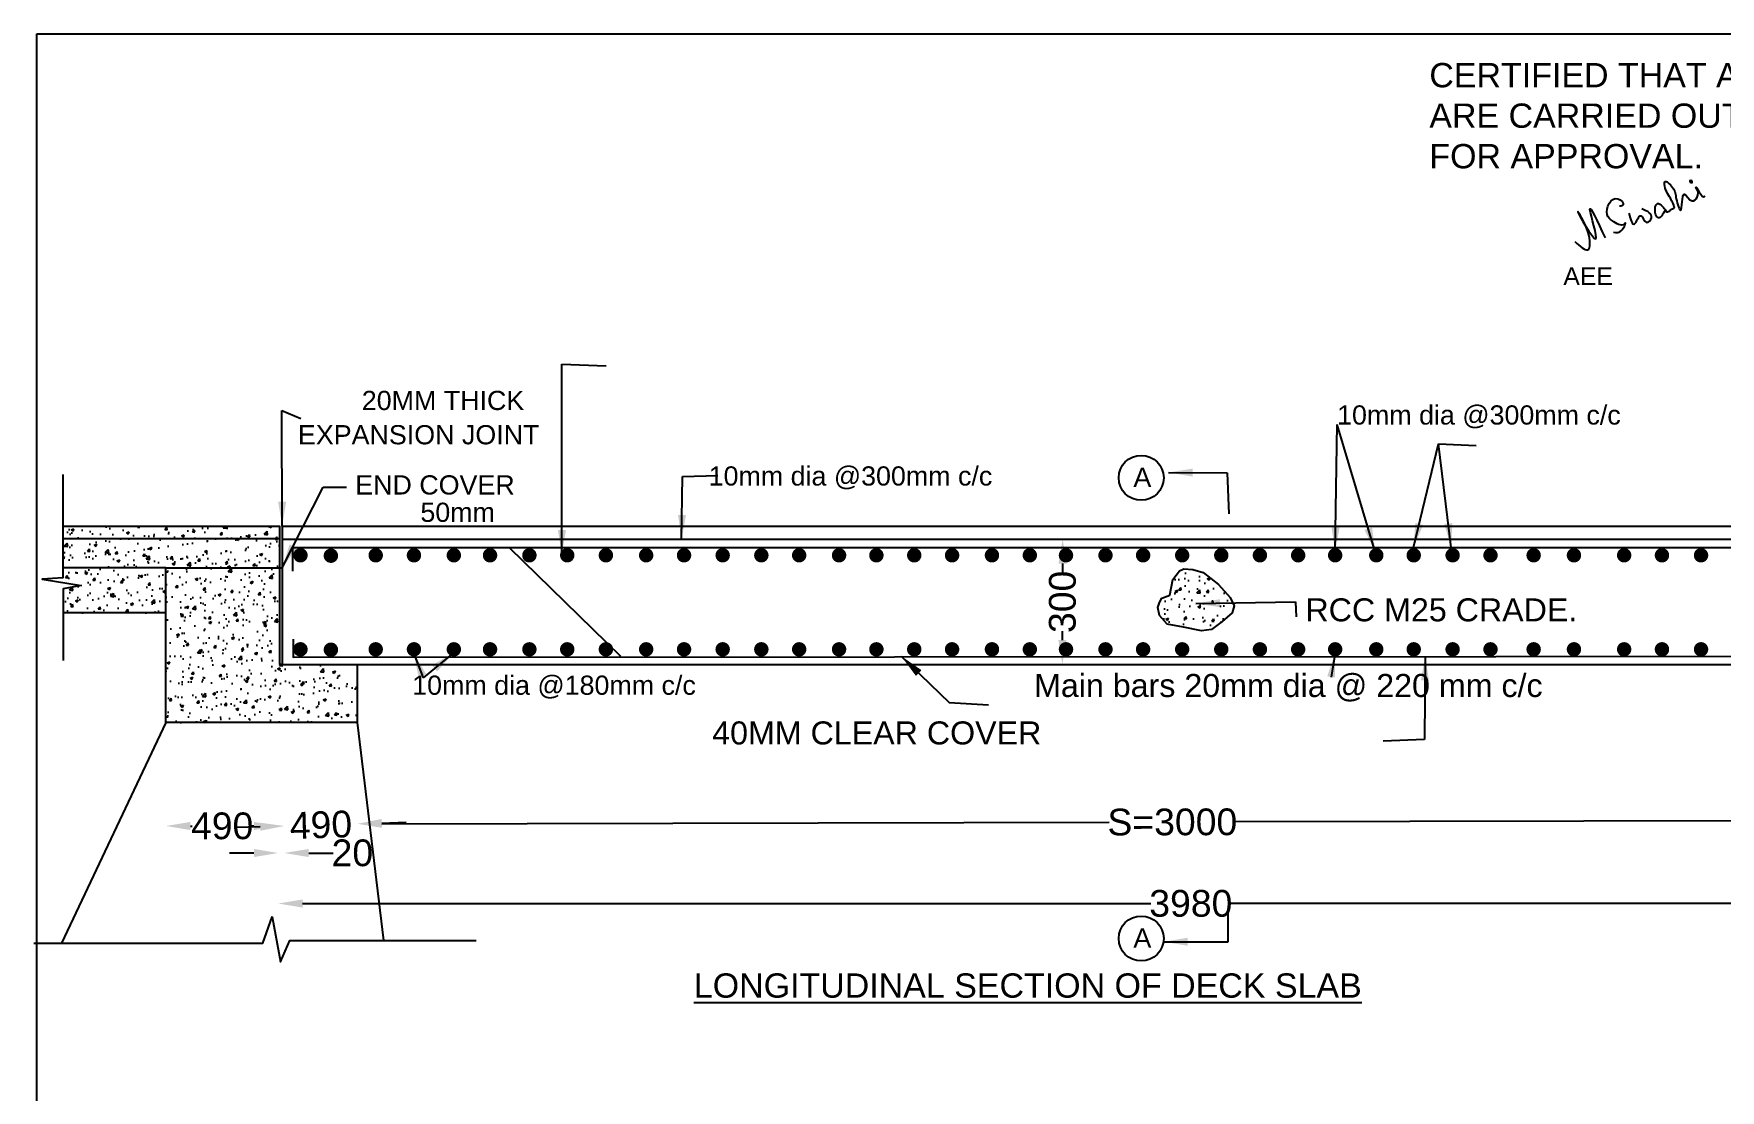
# Model space of a CAD drawing. Header units: millimetres. Extents: x 90526 to 106444, y 3945 to 14169.
# Drawn here: x 90526 to 97464, y 9821 to 14169 of the extents above; entities that cross this region are included whole.
import ezdxf

# ---------------------------------------------------------------- set-up
doc = ezdxf.new("R2010")
doc.units = ezdxf.units.MM
doc.header["$MEASUREMENT"] = 0
for name, color, linetype in [('DIMENSION', 7, 'Continuous'), ('DRAWING', 7, 'Continuous'), ('TEXT', 7, 'Continuous')]:
    doc.layers.add(name, color=color, linetype=linetype)
doc.styles.get("Standard").update_dxf_attribs({"font": 'arial.ttf'})
doc.dimstyles.get("Standard").update_dxf_attribs({"dimtxt": 110, "dimasz": 100, "dimexe": 0.18, "dimexo": 0.0625, "dimgap": 0.09, "dimtad": 0, "dimdec": 0, "dimzin": 0, "dimdsep": 46, "dimtxsty": 'Standard', "dimcen": 0.09, "dimse1": 1, "dimse2": 1, "dimadec": 0, "dimazin": 0, "dimtfac": 1, "dimtdec": 0, "dimtofl": 0, "dimtmove": 0, "dimatfit": 3, "dimfxl": 1, "dimtolj": 1, "dimtzin": 0, "dimarcsym": 0})
pattern_1 = [(50, (88304.88, 2314.75), (113.32304, -9.9145), [11.8496, -130.3453]), (355, (88304.88, 2314.75), (-21.9219, 118.8421), [9.4797, -104.2763]), (100.4514, (88314.33, 2313.93), (91.4011, 108.9276), [10.0706, -110.7765]), (46.1842, (88304.88, 2346.35), (168.618, -26.1511), [17.7744, -195.518]), (96.6356, (88318.93, 2344.17), (147.6713, 153.9052), [15.106, -166.1648]), (351.1842, (88304.88, 2346.35), (147.6713, 153.9052), [14.2195, -156.4144]), (21, (88320.68, 2338.45), (94.3079, -63.6115), [11.8496, -130.3453]), (326, (88320.68, 2338.45), (38.4424, 114.5696), [9.4797, -104.2763]), (71.4514, (88328.54, 2333.15), (132.7504, 50.9581), [10.0706, -110.7765]), (37.5, (88304.88, 2314.75), (1.92119, 52.59534), [0, -103.0123, 0, -105.8562, 0, -104.67124]), (7.5, (88304.88, 2314.75), (41.5635, 62.31481), [0, -60.35383, 0, -100.6424, 0, -39.89357]), (327.5, (88269.65, 2314.75), (84.34092, -3.56354), [0, -39.4986, 0, -123.23558, 0, -163.52413]), (317.5, (88253.85, 2314.75), (92.1401, 15.816), [0, -51.34816, 0, -81.84106, 0, -116.12583])]

# ---------------------------------------------------------------- blocks, each defined once
blk = doc.blocks.new('*D28')
at = {"layer": 'Defpoints', "color": 0}
for p in [(91531.9, 10908.6), (91070.8, 10887.1), (91531.9, 10887.1)]:
    blk.add_point(p, dxfattribs=at)
at = {"layer": 'DIMENSION', "color": 0, "lineweight": -2}
for p, q in [((91170.8, 10908.6), (91177.7, 10908.6)), ((91431.9, 10908.6), (91425, 10908.6))]:
    blk.add_line(p, q, dxfattribs=at)
at = {"layer": 'DIMENSION', "color": 0}
for points in [[(91170.8, 10925.3), (91170.8, 10892), (91070.8, 10908.6)], [(91431.9, 10925.3), (91431.9, 10892), (91531.9, 10908.6)]]:
    blk.add_solid(points, dxfattribs=at)
at = {"layer": 'DIMENSION', "color": 0, "insert": (91301.4, 10908.6), "char_height": 110, "attachment_point": 5}
blk.add_mtext('\\A1;490', dxfattribs=at)
blk = doc.blocks.new('*D29')
at = {"layer": 'Defpoints', "color": 0}
for p in [(91858, 10902.8), (98562.2, 10931.5), (98562.2, 10916.6)]:
    blk.add_point(p, dxfattribs=at)
at = {"layer": 'DIMENSION', "color": 0, "lineweight": -2}
for p, q in [((91958, 10917.9), (94950.1, 10924.1)), ((98462.2, 10931.3), (95470.1, 10925.2))]:
    blk.add_line(p, q, dxfattribs=at)
at = {"layer": 'DIMENSION', "color": 0}
for points in [[(91958, 10934.6), (91958, 10901.3), (91858, 10917.7)], [(98462.1, 10948), (98462.2, 10914.7), (98562.2, 10931.5)]]:
    blk.add_solid(points, dxfattribs=at)
at = {"layer": 'DIMENSION', "color": 0, "insert": (95210.1, 10924.6), "char_height": 110, "attachment_point": 5, "rotation": 0.11805}
blk.add_mtext('\\A1;S=3000', dxfattribs=at)
blk = doc.blocks.new('*D30')
at = {"layer": 'Defpoints', "color": 0}
for p in [(91531.9, 10908.6), (91557.4, 10908.6), (91557.4, 10797.5)]:
    blk.add_point(p, dxfattribs=at)
at = {"layer": 'DIMENSION', "color": 0, "lineweight": -2}
for p, q in [((91431.9, 10797.5), (91331.9, 10797.5)), ((91657.4, 10797.5), (91757.4, 10797.5))]:
    blk.add_line(p, q, dxfattribs=at)
at = {"layer": 'DIMENSION', "color": 0}
for points in [[(91431.9, 10814.1), (91431.9, 10780.8), (91531.9, 10797.5)], [(91657.4, 10814.1), (91657.4, 10780.8), (91557.4, 10797.5)]]:
    blk.add_solid(points, dxfattribs=at)
at = {"layer": 'DIMENSION', "color": 0, "insert": (91837, 10797.5), "char_height": 110, "attachment_point": 5}
blk.add_mtext('\\A1;20', dxfattribs=at)
blk = doc.blocks.new('*D31')
at = {"layer": 'Defpoints', "color": 0}
for p in [(91557.4, 10908.6), (91858, 10917.7), (91858, 10917.7)]:
    blk.add_point(p, dxfattribs=at)
at = {"layer": 'DIMENSION', "color": 0, "lineweight": -2}
for p, q in [((91457.4, 10905.6), (91357.5, 10902.6)), ((91958, 10920.8), (92057.9, 10923.8))]:
    blk.add_line(p, q, dxfattribs=at)
at = {"layer": 'DIMENSION', "color": 0}
for points in [[(91456.9, 10922.3), (91457.9, 10889), (91557.4, 10908.6)], [(91957.4, 10937.4), (91958.5, 10904.1), (91858, 10917.7)]]:
    blk.add_solid(points, dxfattribs=at)
at = {"layer": 'DIMENSION', "color": 0, "insert": (91707.7, 10913.2), "char_height": 110, "attachment_point": 5, "rotation": 1.73109}
blk.add_mtext('\\A1;490', dxfattribs=at)
blk = doc.blocks.new('*D36')
at = {"layer": 'Defpoints', "color": 0}
for p in [(94731.9, 12088.9), (94758.9, 12088.8), (94730.5, 11573.7)]:
    blk.add_point(p, dxfattribs=at)
at = {"layer": 'DIMENSION', "color": 0, "lineweight": -2}
for p, q in [((94758.7, 11988.8), (94758.6, 11952.6)), ((94757.9, 11673.6), (94757.9, 11709.8))]:
    blk.add_line(p, q, dxfattribs=at)
at = {"layer": 'DIMENSION', "color": 0}
for points in [[(94742, 11988.9), (94775.3, 11988.8), (94758.9, 12088.8)], [(94741.2, 11673.6), (94774.5, 11673.6), (94757.6, 11573.6)]]:
    blk.add_solid(points, dxfattribs=at)
at = {"layer": 'DIMENSION', "color": 0, "insert": (94758.3, 11831.2), "char_height": 110, "attachment_point": 5, "rotation": 89.84883}
blk.add_mtext('\\A1;300', dxfattribs=at)
blk = doc.blocks.new('*D35')
at = {"layer": 'Defpoints', "color": 0, "lineweight": -2}
for p, q in [((91631.9, 10589.6), (95122.1, 10589.6)), ((98940.5, 10589.6), (95450.3, 10589.6))]:
    blk.add_line(p, q, dxfattribs=at)
at = {"layer": 'Defpoints', "color": 0}
for p in [(91531.9, 10797.5), (99040.5, 10799.6), (99040.5, 10589.6)]:
    blk.add_point(p, dxfattribs=at)
for points in [[(91631.9, 10606.3), (91631.9, 10572.9), (91531.9, 10589.6)], [(98940.5, 10606.3), (98940.5, 10572.9), (99040.5, 10589.6)]]:
    blk.add_solid(points, dxfattribs=at)
at = {"layer": 'Defpoints', "color": 0, "insert": (95286.2, 10589.6), "char_height": 110, "attachment_point": 5}
blk.add_mtext('\\A1;3980', dxfattribs=at)

msp = doc.modelspace()

# ---------------------------------------------------------------- hatches: boundary and pattern name
at = {"layer": 'DRAWING'}
h = msp.add_hatch(dxfattribs=at)
h.set_pattern_fill('AR-CONC', color=256, scale=15.799433)
h.set_pattern_definition(pattern_1)
h.paths.add_polyline_path([(91069.8, 11334), (91856.7, 11334), (91856.7, 11573.7), (91548.3, 11573.7), (91538.9, 11573.7), (91538.9, 11970.6), (91069.8, 11970.6)])
h.paths.add_polyline_path([(90645.9, 12090.6), (90645.9, 11970.6), (91538.9, 11970.6), (91538.9, 12090.6)])
h.paths.add_polyline_path([(90645.9, 12140.8), (90645.9, 12090.6), (91538.9, 12090.6), (91538.9, 12140.8)])
h.paths.add_polyline_path([(90647.6, 11884.1), (90647.6, 11786), (91069.8, 11786), (91069.8, 11970.6), (90645.9, 11970.6), (90645.9, 11929.4), (90560.4, 11924.2), (90720.8, 11898.1)])
h = msp.add_hatch(dxfattribs=at)
h.set_pattern_fill('AR-CONC', color=256, scale=15.799433)
h.set_pattern_definition(pattern_1)
h.paths.add_polyline_path([(95200.5, 11858.7), (95166.7, 11845.8), (95156.8, 11829), (95150.9, 11808.1), (95156.8, 11774.4), (95188.6, 11739.7), (95256.1, 11726.9), (95330.5, 11712), (95371.2, 11717.9), (95414.9, 11750.6), (95456.5, 11785.3), (95464.5, 11815.1), (95447.6, 11848.8), (95400, 11902.3), (95336.4, 11951.9), (95294.8, 11964.8), (95257.1, 11966.8), (95240.2, 11958.8), (95212.4, 11923.1)])

# ---------------------------------------------------------------- linework, layer by layer
at = {"layer": 'Defpoints'}
msp.add_lwpolyline([(91593.5, 11676.9), (91593.5, 11607.2), (91593.5, 11604), (99014.4, 11607.8), (99014.4, 11607.8)], dxfattribs=at)
at = {"layer": 'DRAWING'}
for points in [[(91548.3, 12143), (91548.3, 11573.7), (99033.5, 11573.7), (99033.5, 12143)], [(91548.3, 12143), (99033.5, 12143)], [(91548.3, 11573.7), (91538.9, 11573.7), (91538.9, 12140.8), (90645.9, 12140.8)], [(91538.9, 12090.6), (90645.9, 12090.6)], [(91548.3, 12088.9), (99033.5, 12088.9)], [(91591.5, 11957.5), (91591.5, 12054.3), (99033.5, 12054.3)], [(92481.8, 12054.3), (92940.5, 11607.8)], [(91069.8, 11970.6), (90645.9, 11970.6)], [(91856.7, 11573.7), (91856.7, 11334), (91069.8, 11334), (91069.8, 11970.6), (91548.3, 11970.6)], [(95200.5, 11858.7), (95212.4, 11923.1), (95240.2, 11958.8), (95257.1, 11966.8), (95294.8, 11964.8), (95336.4, 11951.9), (95400, 11902.3), (95447.6, 11848.8), (95464.5, 11815.1), (95456.5, 11785.3), (95414.9, 11750.6), (95371.2, 11717.9), (95330.5, 11712), (95256.1, 11726.9), (95188.6, 11739.7), (95156.8, 11774.4), (95150.9, 11808.1), (95156.8, 11829), (95166.7, 11845.8), (95200.5, 11858.7)], [(91069.8, 11786), (90647.6, 11786)], [(91069.8, 11334), (90641.1, 10426.5)], [(91856.7, 11334), (91964.7, 10437.8)], [(90526.2, 10426.5), (91469.2, 10426.5), (91507.7, 10535), (91541.6, 10349.7), (91580, 10437.8), (92346.7, 10437.8)]]:
    msp.add_lwpolyline(points, dxfattribs=at)
at = {"layer": 'DRAWING', "const_width": 29.6}
for points in [[(91608.6, 12022.7, 1), (91638.3, 12022.7, 1)], [(91733.8, 12021, 1), (91763.5, 12021, 1)], [(91918.2, 12022.7, 1), (91947.9, 12022.7, 1)], [(92075.6, 12022.7, 1), (92105.2, 12022.7, 1)], [(92239.7, 12022.7, 1), (92269.3, 12022.7, 1)], [(92388.5, 12022.7, 1), (92418.2, 12022.7, 1)], [(92550.5, 12022.7, 1), (92580.1, 12022.7, 1)], [(92706.1, 12022.7, 1), (92735.7, 12022.7, 1)], [(92865.1, 12022.7, 1), (92894.8, 12022.7, 1)], [(93030.9, 12022.7, 1), (93060.5, 12022.7, 1)], [(93186.6, 12022.7, 1), (93216.2, 12022.7, 1)], [(93345.6, 12022.7, 1), (93375.2, 12022.7, 1)], [(93504.6, 12022.7, 1), (93534.2, 12022.7, 1)], [(93660.3, 12022.7, 1), (93689.9, 12022.7, 1)], [(93824.4, 12022.7, 1), (93854, 12022.7, 1)], [(93978, 12022.7, 1), (94007.6, 12022.7, 1)], [(94133.6, 12022.7, 1), (94163.2, 12022.7, 1)], [(94289.2, 12022.7, 1), (94318.9, 12022.7, 1)], [(94453.3, 12022.7, 1), (94483, 12022.7, 1)], [(94609, 12022.7, 1), (94638.6, 12022.7, 1)], [(94757.9, 12022.7, 1), (94787.5, 12022.7, 1)], [(94920.3, 12022.7, 1), (94949.9, 12022.7, 1)], [(95075.1, 12022.7, 1), (95104.8, 12022.7, 1)], [(95235.9, 12022.7, 1), (95265.5, 12022.7, 1)], [(95396.6, 12022.7, 1), (95426.2, 12022.7, 1)], [(95555.6, 12022.7, 1), (95585.2, 12022.7, 1)], [(95712.9, 12022.7, 1), (95742.6, 12022.7, 1)], [(95865.2, 12022.7, 1), (95894.8, 12022.7, 1)], [(96034.4, 12022.7, 1), (96064, 12022.7, 1)], [(96188.3, 12022.7, 1), (96218, 12022.7, 1)], [(96348.4, 12022.7, 1), (96378, 12022.7, 1)], [(96504.1, 12022.7, 1), (96533.7, 12022.7, 1)], [(96681.7, 12022.7, 1), (96711.3, 12022.7, 1)], [(96847.5, 12022.7, 1), (96877.1, 12022.7, 1)], [(97053.9, 12022.7, 1), (97083.5, 12022.7, 1)], [(97209.5, 12022.7, 1), (97239.2, 12022.7, 1)], [(97370.3, 12022.7, 1), (97399.9, 12022.7, 1)], [(91608.6, 11635.7, 1), (91638.3, 11635.7, 1)], [(91733.8, 11634.1, 1), (91763.5, 11634.1, 1)], [(91918.2, 11635.7, 1), (91947.9, 11635.7, 1)], [(92075.6, 11635.7, 1), (92105.2, 11635.7, 1)], [(92239.7, 11635.7, 1), (92269.3, 11635.7, 1)], [(92388.5, 11635.7, 1), (92418.2, 11635.7, 1)], [(92550.5, 11635.7, 1), (92580.1, 11635.7, 1)], [(92706.1, 11635.7, 1), (92735.7, 11635.7, 1)], [(92865.1, 11635.7, 1), (92894.8, 11635.7, 1)], [(93030.9, 11635.7, 1), (93060.5, 11635.7, 1)], [(93186.6, 11635.7, 1), (93216.2, 11635.7, 1)], [(93345.6, 11635.7, 1), (93375.2, 11635.7, 1)], [(93504.6, 11635.7, 1), (93534.2, 11635.7, 1)], [(93660.3, 11635.7, 1), (93689.9, 11635.7, 1)], [(93824.4, 11635.7, 1), (93854, 11635.7, 1)], [(93978, 11635.7, 1), (94007.6, 11635.7, 1)], [(94133.6, 11635.7, 1), (94163.2, 11635.7, 1)], [(94289.2, 11635.7, 1), (94318.9, 11635.7, 1)], [(94453.3, 11635.7, 1), (94483, 11635.7, 1)], [(94609, 11635.7, 1), (94638.6, 11635.7, 1)], [(94757.9, 11635.7, 1), (94787.5, 11635.7, 1)], [(94920.3, 11635.7, 1), (94949.9, 11635.7, 1)], [(95075.1, 11635.7, 1), (95104.8, 11635.7, 1)], [(95235.9, 11635.7, 1), (95265.5, 11635.7, 1)], [(95396.6, 11635.7, 1), (95426.2, 11635.7, 1)], [(95555.6, 11635.7, 1), (95585.2, 11635.7, 1)], [(95712.9, 11635.7, 1), (95742.6, 11635.7, 1)], [(95865.2, 11635.7, 1), (95894.8, 11635.7, 1)], [(96034.4, 11635.7, 1), (96064, 11635.7, 1)], [(96188.3, 11635.7, 1), (96218, 11635.7, 1)], [(96348.4, 11635.7, 1), (96378, 11635.7, 1)], [(96504.1, 11635.7, 1), (96533.7, 11635.7, 1)], [(96681.7, 11635.7, 1), (96711.3, 11635.7, 1)], [(96847.5, 11635.7, 1), (96877.1, 11635.7, 1)], [(97053.9, 11635.7, 1), (97083.5, 11635.7, 1)], [(97209.5, 11635.7, 1), (97239.2, 11635.7, 1)], [(97370.3, 11635.7, 1), (97399.9, 11635.7, 1)]]:
    msp.add_lwpolyline(points, format="xyb", close=True, dxfattribs=at)
at = {"layer": 'TEXT'}
msp.add_lwpolyline([(90538.7, 14169.2), (106444.1, 14169.2), (106444.1, 3944.7), (90538.7, 3944.7)], close=True, dxfattribs=at)
msp.add_lwpolyline([(90646, 12355.1), (90645.9, 11929.4), (90560.4, 11924.2), (90720.8, 11898.1), (90647.6, 11884.1), (90647.6, 11589.8)], dxfattribs=at)
for centre in [(95082.1, 12341.5), (95082.1, 10445.6)]:
    msp.add_circle(centre, 92.4, dxfattribs=at)
for points in [[(97238, 13444.2), (97209.7, 13411), (97196.6, 13454.8), (97205.8, 13470.1), (97225.9, 13458.8), (97240.5, 13440.2), (97242, 13438.1), (97253.3, 13438.7), (97264.2, 13447.2), (97274.9, 13453.3), (97272.5, 13464), (97262.7, 13485.6), (97235.6, 13542.3), (97235.6, 13559.9), (97267.9, 13536.8), (97283.4, 13489.3), (97301.1, 13442.7), (97316.3, 13508.4), (97348.6, 13481), (97369.3, 13496.3), (97367.8, 13529.2), (97364.7, 13533.7), (97364.1, 13536.2), (97399.2, 13499.3), (97400.1, 13500.8), (97401.6, 13501.7)], [(97348.6, 13555.3), (97346.8, 13563.9), (97339.2, 13563.3), (97341, 13558.7), (97347.7, 13556.3), (97350.4, 13556.3)], [(96865.9, 13313.5), (96918.6, 13279.4), (96919.5, 13354.9), (96878.1, 13436), (96951.5, 13324.5), (96928.3, 13444.8), (96991.1, 13328.8)], [(97024.9, 13352.8), (97059.9, 13360.4), (97072.1, 13389.1), (97069.9, 13386.9), (97020.6, 13398.8), (96998.7, 13425), (97042.5, 13489.9), (97064.5, 13464.6), (97050.1, 13459.1)], [(97088.2, 13431.1), (97111.4, 13386.3), (97137.5, 13420.1), (97161.3, 13392.7), (97181.1, 13411), (97142.1, 13448.4)]]:
    msp.add_spline(points, degree=3, dxfattribs=at)

# ---------------------------------------------------------------- texts
for s, height, p in [('20MM THICK', 79, (91875.8, 12620.5)), ('10mm dia @300mm c/c', 78.997, (95887.9, 12560.7)), ('EXPANSION JOINT', 78.997, (91613.2, 12479.4)), ('END COVER', 79, (91848.8, 12272.9)), ('10mm dia @300mm c/c', 78.997, (93302.7, 12309.7)), ('A', 79, (95050, 12304.2)), ('50mm', 79, (92116.9, 12160.2)), ('RCC M25 CRADE.', 94.797, (95757.7, 11750.8)), ('10mm dia @180mm c/c', 78.997, (92083.1, 11448.6)), ('Main bars 20mm dia @ 220 mm c/c', 94.797, (94641.4, 11439.5)), ('40MM CLEAR COVER', 94.797, (93317.3, 11244.3)), ('A', 79, (95050, 10408.4)), ('%%ULONGITUDINAL SECTION OF DECK SLAB', 100, (93241.7, 10202.1))]:
    msp.add_text(s, height=height, dxfattribs=at).set_placement(p)
at = {"layer": 'TEXT', "attachment_point": 1}
for s, insert, char_height, width in [('CERTIFIED THAT ALL CORRECTIONS MADE IN THE VETTED DRAWING ARE CARRIED OUT TO THID DRAWING AND THIS IS THE FINAL DRAWING FOR APPROVAL.', (96267.4, 14048.7), 100, 5017.694), ('AEE', (96818.6, 13207.7), 73.09, 354.486)]:
    msp.add_mtext(s, dxfattribs=dict(at, insert=insert, char_height=char_height, width=width))

# ---------------------------------------------------------------- dimensions: what is measured, and where the dimension line sits
at = {"layer": 'Defpoints'}
dim = msp.add_linear_dim(base=(99040.5, 10589.6), p1=(91531.9, 10797.5), p2=(99040.5, 10799.6), text='3980', dimstyle='Standard', override={"dimfxl": 2000}, dxfattribs=at)
dim.commit()
dim.dimension.update_dxf_attribs({"geometry": '*D35', "text_midpoint": (95286.2, 10589.6)})
at = {"layer": 'DIMENSION'}
for p1, p2, distance, text, picture, middle in [((94730.5, 11573.7), (94731.9, 12088.9), -27.1, '300', '*D36', (94758.3, 11831.2)), ((91070.8, 10887.1), (91531.9, 10887.1), 21.6, '490', '*D28', (91301.4, 10908.6)), ((91557.4, 10908.6), (91858, 10917.7), 0, '490', '*D31', (91707.7, 10913.2)), ((91858, 10902.8), (98562.2, 10916.6), 14.9, 'S=3000', '*D29', (95210.1, 10924.6)), ((91531.9, 10908.6), (91557.4, 10908.6), -111.2, '20', '*D30', (91837, 10797.5))]:
    dim = msp.add_aligned_dim(p1=p1, p2=p2, distance=distance, text=text, dimstyle='Standard', dxfattribs=at)
    dim.commit()
    dim.dimension.update_dxf_attribs({"geometry": picture, "text_midpoint": middle})

# ---------------------------------------------------------------- leaders
at = {"layer": 'Defpoints'}
for points in [[(95880, 12037.5), (95887.9, 12560.7)], [(96044.9, 12036.9), (95887.9, 12560.7)], [(93191.6, 12088.9), (93194.9, 12346.5), (93340.2, 12351.5)], [(92088.4, 11621.1), (92128.6, 11518.7)], [(92252.7, 11621), (92128.6, 11518.7)], [(95880, 11620.9), (95863.5, 11520.9)]]:
    msp.add_leader(points, dimstyle='Standard', override={"dimgap": 0.09, "dimtad": 0, "dimfxl": 2000}, dxfattribs=at)
at = {"layer": 'TEXT'}
for points in [[(92699.1, 12026.5), (92699.1, 12809.9), (92880.7, 12802)], [(91548.3, 12143), (91547.3, 12619), (91625.7, 12585.9)], [(96202.5, 12054.3), (96304.4, 12481.6)], [(96357.6, 12054.3), (96304.4, 12481.6), (96459.5, 12474.9)], [(95193.9, 12363.7), (95435.1, 12361.8), (95442.5, 12193.9)], [(91548.3, 11970.6), (91716.3, 12302.5), (91812.8, 12302.5)], [(95306.5, 11824), (95717.3, 11830.6), (95719.5, 11768.8)], [(94095, 11607.8), (94292.1, 11416.3), (94453.5, 11407.3)], [(96250.3, 11607.8), (96247.4, 11264.3), (96077.1, 11258.4)], [(95173.6, 10432.3), (95440.3, 10432.3), (95440.3, 10551.9)]]:
    msp.add_leader(points, dimstyle='Standard', override={"dimgap": 0.09, "dimtad": 0}, dxfattribs=at)

doc.saveas('drawing.dxf')
